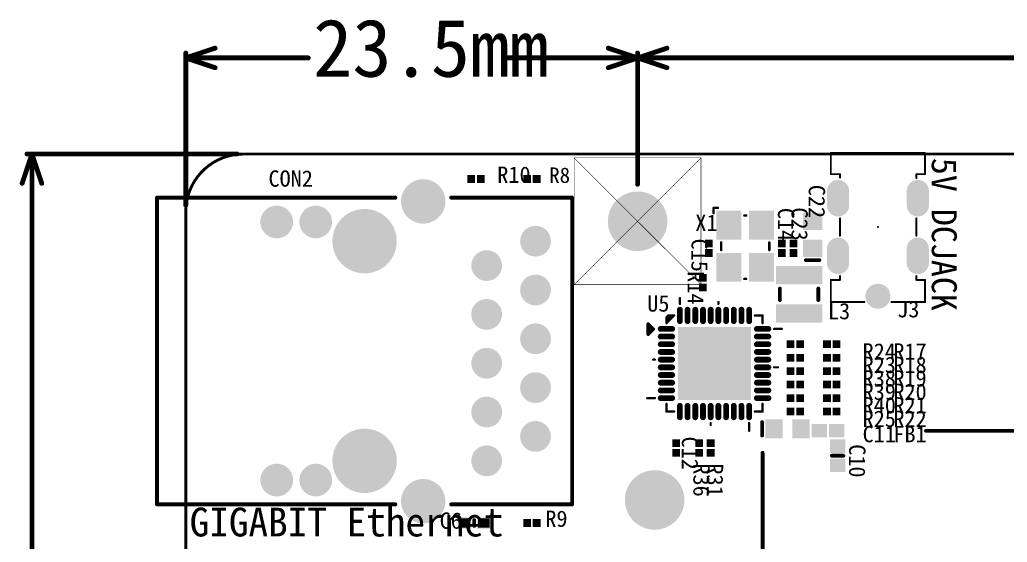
# Model space of a CAD drawing. Header units: millimetres. Extents: x 15 to 121, y 19 to 88.
# Drawn here: x 16.8 to 68.1, y 61.2 to 88.4 of the extents above; entities that cross this region are included whole.
import ezdxf

# ---------------------------------------------------------------- set-up
doc = ezdxf.new("R2010")
doc.units = ezdxf.units.MM
for name, color, linetype in [('KeepOutLayer', 6, 'Continuous'), ('Mechanical2', 216, 'Continuous'), ('TopOverlay', 2, 'Continuous'), ('TopPaste', 8, 'Continuous'), ('TopSolder', 216, 'Continuous')]:
    doc.layers.add(name, color=color, linetype=linetype)

# ---------------------------------------------------------------- blocks, each defined once
blk = doc.blocks.new('HJ02_AH0121_A1_4')
at = {"layer": 'TopOverlay', "const_width": 0.1}
for points in [[(-3.9, 2.45), (-3.9, 0.7)], [(-3.9, 2.45), (-2.75, 2.45)], [(-2.75, 2.45), (-2.75, 1.975)], [(2.75, 2.45), (2.75, 1.975)], [(2.75, 2.45), (3.85, 2.45)], [(3.85, 2.45), (3.85, -2.45)], [(-2.75, 1.975), (-2.55, 1.975)], [(-0.45, 1.975), (0.45, 1.975)], [(2.575, 1.975), (2.75, 1.975)], [(-3.9, -0.7), (-3.9, -2.45)], [(-2.75, -2), (-2.55, -2)], [(-2.75, -2), (-2.75, -2.45)], [(-0.45, -2), (0.45, -2)], [(2.55, -2), (2.75, -2)], [(2.75, -2), (2.75, -2.45)], [(-3.9, -2.45), (-2.75, -2.45)], [(2.75, -2.45), (3.85, -2.45)]]:
    blk.add_lwpolyline(points, dxfattribs=at)
at = {"layer": 'TopOverlay', "const_width": 0.05}
for points in [[(-3.925, 2.45, 1), (-3.875, 2.45, 1)], [(-3.925, 2.45, 1), (-3.875, 2.45, 1)], [(-2.775, 2.45, 1), (-2.725, 2.45, 1)], [(-2.775, 2.45, 1), (-2.725, 2.45, 1)], [(2.725, 2.45, 1), (2.775, 2.45, 1)], [(2.725, 2.45, 1), (2.775, 2.45, 1)], [(3.825, 2.45, 1), (3.875, 2.45, 1)], [(3.825, 2.45, 1), (3.875, 2.45, 1)], [(-2.775, 1.975, 1), (-2.725, 1.975, 1)], [(-2.775, 1.975, 1), (-2.725, 1.975, 1)], [(-2.575, 1.975, 1), (-2.525, 1.975, 1)], [(-0.475, 1.975, 1), (-0.425, 1.975, 1)], [(0.425, 1.975, 1), (0.475, 1.975, 1)], [(2.55, 1.975, 1), (2.6, 1.975, 1)], [(2.725, 1.975, 1), (2.775, 1.975, 1)], [(2.725, 1.975, 1), (2.775, 1.975, 1)], [(-3.925, 0.7, 1), (-3.875, 0.7, 1)], [(-3.925, -0.7, 1), (-3.875, -0.7, 1)], [(-2.775, -2, 1), (-2.725, -2, 1)], [(-2.775, -2, 1), (-2.725, -2, 1)], [(-2.575, -2, 1), (-2.525, -2, 1)], [(-0.475, -2, 1), (-0.425, -2, 1)], [(0.425, -2, 1), (0.475, -2, 1)], [(2.525, -2, 1), (2.575, -2, 1)], [(2.725, -2, 1), (2.775, -2, 1)], [(2.725, -2, 1), (2.775, -2, 1)], [(-3.925, -2.45, 1), (-3.875, -2.45, 1)], [(-3.925, -2.45, 1), (-3.875, -2.45, 1)], [(-2.775, -2.45, 1), (-2.725, -2.45, 1)], [(-2.775, -2.45, 1), (-2.725, -2.45, 1)], [(2.725, -2.45, 1), (2.775, -2.45, 1)], [(2.725, -2.45, 1), (2.775, -2.45, 1)], [(3.825, -2.45, 1), (3.875, -2.45, 1)], [(3.825, -2.45, 1), (3.875, -2.45, 1)]]:
    blk.add_lwpolyline(points, format="xyb", close=True, dxfattribs=at)
at = {"layer": 'TopSolder', "const_width": 1.15}
for points in [[(-1.125, 2.075), (-1.875, 2.075)], [(1.875, 2.075), (1.125, 2.075)], [(-1.125, -2.075), (-1.875, -2.075)], [(1.875, -2.075), (1.125, -2.075)]]:
    blk.add_lwpolyline(points, dxfattribs=at)
at = {"layer": 'TopSolder'}
for points, const_width in [([(-2.162, 2.075, 1), (-1.587, 2.075, 1)], 0.575), ([(-1.413, 2.075, 1), (-0.838, 2.075, 1)], 0.575), ([(0.838, 2.075, 1), (1.413, 2.075, 1)], 0.575), ([(1.587, 2.075, 1), (2.162, 2.075, 1)], 0.575), ([(-3.925, 0, 1), (-3.275, 0, 1)], 0.65), ([(-0.025, 0, 1), (0.025, 0, 1)], 0.05), ([(-2.162, -2.075, 1), (-1.587, -2.075, 1)], 0.575), ([(-1.413, -2.075, 1), (-0.838, -2.075, 1)], 0.575), ([(0.838, -2.075, 1), (1.413, -2.075, 1)], 0.575), ([(1.587, -2.075, 1), (2.162, -2.075, 1)], 0.575)]:
    blk.add_lwpolyline(points, format="xyb", close=True, dxfattribs=dict(at, const_width=const_width))
blk = doc.blocks.new('RESC0603E_12')
at = {"layer": 'TopPaste'}
for points in [[(-0.1, -0.15), (-0.1, 0.15), (-0.4, -0.15), (-0.4, 0.15)], [(0.4, -0.15), (0.4, 0.15), (0.1, -0.15), (0.1, 0.15)]]:
    blk.add_solid(points, dxfattribs=at)
at = {"layer": 'TopSolder'}
for points in [[(-0.05, -0.2), (-0.05, 0.2), (-0.45, -0.2), (-0.45, 0.2)], [(0.45, -0.2), (0.45, 0.2), (0.05, -0.2), (0.05, 0.2)]]:
    blk.add_solid(points, dxfattribs=at)
blk = doc.blocks.new('RESC0603E_85')
at = {"layer": 'TopPaste'}
for points in [[(-0.1, -0.15), (-0.1, 0.15), (-0.4, -0.15), (-0.4, 0.15)], [(0.4, -0.15), (0.4, 0.15), (0.1, -0.15), (0.1, 0.15)]]:
    blk.add_solid(points, dxfattribs=at)
at = {"layer": 'TopSolder'}
for points in [[(-0.05, -0.2), (-0.05, 0.2), (-0.45, -0.2), (-0.45, 0.2)], [(0.45, -0.2), (0.45, 0.2), (0.05, -0.2), (0.05, 0.2)]]:
    blk.add_solid(points, dxfattribs=at)
blk = doc.blocks.new('RESC0603E_86')
at = {"layer": 'TopPaste'}
for points in [[(-0.1, -0.15), (-0.1, 0.15), (-0.4, -0.15), (-0.4, 0.15)], [(0.4, -0.15), (0.4, 0.15), (0.1, -0.15), (0.1, 0.15)]]:
    blk.add_solid(points, dxfattribs=at)
at = {"layer": 'TopSolder'}
for points in [[(-0.05, -0.2), (-0.05, 0.2), (-0.45, -0.2), (-0.45, 0.2)], [(0.45, -0.2), (0.45, 0.2), (0.05, -0.2), (0.05, 0.2)]]:
    blk.add_solid(points, dxfattribs=at)
blk = doc.blocks.new('SX_32_98')
at = {"layer": 'TopOverlay', "const_width": 0.125}
for points in [[(0.2, 1.25), (-0.2, 1.25)], [(-1.6, -0.05), (-1.6, 0.05)], [(1.7, -0.05), (1.7, 0.05)], [(-2, -1.65), (-2, -1.425)], [(0.2, -1.25), (-0.2, -1.25)], [(-1.725, -1.65), (-2, -1.65)]]:
    blk.add_lwpolyline(points, dxfattribs=at)
at = {"layer": 'TopOverlay', "const_width": 0.0625}
for points in [[(-0.231, 1.25, 1), (-0.169, 1.25, 1)], [(0.169, 1.25, 1), (0.231, 1.25, 1)], [(-1.631, 0.05, 1), (-1.569, 0.05, 1)], [(-1.631, -0.05, 1), (-1.569, -0.05, 1)], [(1.669, 0.05, 1), (1.731, 0.05, 1)], [(1.669, -0.05, 1), (1.731, -0.05, 1)], [(-2.031, -1.425, 1), (-1.969, -1.425, 1)], [(-0.231, -1.25, 1), (-0.169, -1.25, 1)], [(0.169, -1.25, 1), (0.231, -1.25, 1)], [(-2.031, -1.65, 1), (-1.969, -1.65, 1)], [(-2.031, -1.65, 1), (-1.969, -1.65, 1)], [(-1.756, -1.65, 1), (-1.694, -1.65, 1)]]:
    blk.add_lwpolyline(points, format="xyb", close=True, dxfattribs=at)
at = {"layer": 'TopPaste'}
for points in [[(-1.8, 0.25), (-0.4, 0.25), (-1.8, 1.45), (-0.4, 1.45)], [(0.4, 0.25), (1.8, 0.25), (0.4, 1.45), (1.8, 1.45)], [(-1.8, -1.45), (-0.4, -1.45), (-1.8, -0.25), (-0.4, -0.25)], [(0.4, -1.45), (1.8, -1.45), (0.4, -0.25), (1.8, -0.25)]]:
    blk.add_solid(points, dxfattribs=at)
at = {"layer": 'TopSolder'}
for points in [[(-1.85, 0.2), (-0.35, 0.2), (-1.85, 1.5), (-0.35, 1.5)], [(0.35, 0.2), (1.85, 0.2), (0.35, 1.5), (1.85, 1.5)], [(-1.85, -1.5), (-0.35, -1.5), (-1.85, -0.2), (-0.35, -0.2)], [(0.35, -1.5), (1.85, -1.5), (0.35, -0.2), (1.85, -0.2)]]:
    blk.add_solid(points, dxfattribs=at)
blk = doc.blocks.new('QFN40P500X500_110')
at = {"layer": 'TopOverlay'}
for points, const_width in [([(-1.8, 3.1), (-1.8, 3.4)], 0.12), ([(0.2, 3.1), (0.2, 3.2)], 0.12), ([(-3.45, 1.535), (-3.45, 2.04)], 0.203), ([(-3.45, 2.04), (-3.197, 1.788)], 0.2), ([(-2.5, 2.1), (-2.1, 2.5)], 0.12), ([(-2.5, 2.4), (-2.4, 2.5)], 0.12), ([(-2.5, 2.3), (-2.4, 2.4)], 0.12), ([(-2.5, 2.3), (-2.4, 2.4)], 0.12), ([(-2.5, 2.3), (-2.5, 2.4)], 0.12), ([(-2.5, 2.3), (-2.4, 2.3)], 0.12), ([(-2.5, 2.1), (-2.5, 2.3)], 0.12), ([(-2.4, 2.5), (-2.1, 2.5)], 0.12), ([(-2.4, 2.3), (-2.3, 2.4)], 0.12), ([(-2.4, 2.4), (-2.3, 2.4)], 0.12), ([(2.1, 2.5), (2.5, 2.5)], 0.12), ([(2.5, 2.1), (2.5, 2.5)], 0.12), ([(-3.45, 1.535), (-3.197, 1.788)], 0.2), ([(3.1, 1.8), (3.5, 1.8)], 0.12), ([(-3.2, 0.2), (-3.1, 0.2)], 0.12), ([(3.1, -0.2), (3.3, -0.2)], 0.12), ([(-3.5, -1.8), (-3.1, -1.8)], 0.12), ([(-2.5, -2.5), (-2.5, -2.1)], 0.12), ([(2.5, -2.5), (2.5, -2.1)], 0.12), ([(-2.5, -2.5), (-2.1, -2.5)], 0.12), ([(2.1, -2.5), (2.5, -2.5)], 0.12), ([(-0.2, -3.2), (-0.2, -3.1)], 0.12), ([(1.8, -3.5), (1.8, -3.1)], 0.12)]:
    blk.add_lwpolyline(points, dxfattribs=dict(at, const_width=const_width))
for points, const_width in [([(-1.83, 3.4, 1), (-1.77, 3.4, 1)], 0.06), ([(-1.83, 3.1, 1), (-1.77, 3.1, 1)], 0.06), ([(0.17, 3.2, 1), (0.23, 3.2, 1)], 0.06), ([(0.17, 3.1, 1), (0.23, 3.1, 1)], 0.06), ([(-3.501, 2.04, 1), (-3.399, 2.04, 1)], 0.102), ([(-3.5, 2.04, 1), (-3.4, 2.04, 1)], 0.0999), ([(-2.53, 2.4, 1), (-2.47, 2.4, 1)], 0.06), ([(-2.53, 2.4, 1), (-2.47, 2.4, 1)], 0.06), ([(-2.53, 2.3, 1), (-2.47, 2.3, 1)], 0.06), ([(-2.53, 2.3, 1), (-2.47, 2.3, 1)], 0.06), ([(-2.53, 2.3, 1), (-2.47, 2.3, 1)], 0.06), ([(-2.53, 2.3, 1), (-2.47, 2.3, 1)], 0.06), ([(-2.53, 2.3, 1), (-2.47, 2.3, 1)], 0.06), ([(-2.53, 2.1, 1), (-2.47, 2.1, 1)], 0.06), ([(-2.53, 2.1, 1), (-2.47, 2.1, 1)], 0.06), ([(-2.43, 2.5, 1), (-2.37, 2.5, 1)], 0.06), ([(-2.43, 2.5, 1), (-2.37, 2.5, 1)], 0.06), ([(-2.43, 2.4, 1), (-2.37, 2.4, 1)], 0.06), ([(-2.43, 2.4, 1), (-2.37, 2.4, 1)], 0.06), ([(-2.43, 2.4, 1), (-2.37, 2.4, 1)], 0.06), ([(-2.43, 2.3, 1), (-2.37, 2.3, 1)], 0.06), ([(-2.43, 2.3, 1), (-2.37, 2.3, 1)], 0.06), ([(-2.33, 2.4, 1), (-2.27, 2.4, 1)], 0.06), ([(-2.33, 2.4, 1), (-2.27, 2.4, 1)], 0.06), ([(-2.13, 2.5, 1), (-2.07, 2.5, 1)], 0.06), ([(-2.13, 2.5, 1), (-2.07, 2.5, 1)], 0.06), ([(2.07, 2.5, 1), (2.13, 2.5, 1)], 0.06), ([(2.47, 2.5, 1), (2.53, 2.5, 1)], 0.06), ([(2.47, 2.5, 1), (2.53, 2.5, 1)], 0.06), ([(2.47, 2.1, 1), (2.53, 2.1, 1)], 0.06), ([(-3.501, 1.535, 1), (-3.399, 1.535, 1)], 0.102), ([(-3.5, 1.535, 1), (-3.4, 1.535, 1)], 0.0999), ([(-3.247, 1.788, 1), (-3.147, 1.788, 1)], 0.0999), ([(-3.247, 1.788, 1), (-3.147, 1.788, 1)], 0.0999), ([(3.07, 1.8, 1), (3.13, 1.8, 1)], 0.06), ([(3.47, 1.8, 1), (3.53, 1.8, 1)], 0.06), ([(-3.23, 0.2, 1), (-3.17, 0.2, 1)], 0.06), ([(-3.13, 0.2, 1), (-3.07, 0.2, 1)], 0.06), ([(3.07, -0.2, 1), (3.13, -0.2, 1)], 0.06), ([(3.27, -0.2, 1), (3.33, -0.2, 1)], 0.06), ([(-3.53, -1.8, 1), (-3.47, -1.8, 1)], 0.06), ([(-3.13, -1.8, 1), (-3.07, -1.8, 1)], 0.06), ([(-2.53, -2.1, 1), (-2.47, -2.1, 1)], 0.06), ([(2.47, -2.1, 1), (2.53, -2.1, 1)], 0.06), ([(-2.53, -2.5, 1), (-2.47, -2.5, 1)], 0.06), ([(-2.53, -2.5, 1), (-2.47, -2.5, 1)], 0.06), ([(-2.13, -2.5, 1), (-2.07, -2.5, 1)], 0.06), ([(2.07, -2.5, 1), (2.13, -2.5, 1)], 0.06), ([(2.47, -2.5, 1), (2.53, -2.5, 1)], 0.06), ([(2.47, -2.5, 1), (2.53, -2.5, 1)], 0.06), ([(-0.23, -3.1, 1), (-0.17, -3.1, 1)], 0.06), ([(1.77, -3.1, 1), (1.83, -3.1, 1)], 0.06), ([(-0.23, -3.2, 1), (-0.17, -3.2, 1)], 0.06), ([(1.77, -3.5, 1), (1.83, -3.5, 1)], 0.06)]:
    blk.add_lwpolyline(points, format="xyb", close=True, dxfattribs=dict(at, const_width=const_width))
at = {"layer": 'TopPaste', "const_width": 0.2}
for points in [[(-1.8, 2.2), (-1.8, 2.8)], [(-1.4, 2.2), (-1.4, 2.8)], [(-1, 2.2), (-1, 2.8)], [(-0.6, 2.2), (-0.6, 2.8)], [(-0.2, 2.2), (-0.2, 2.8)], [(0.2, 2.2), (0.2, 2.8)], [(0.6, 2.2), (0.6, 2.8)], [(1, 2.2), (1, 2.8)], [(1.4, 2.2), (1.4, 2.8)], [(1.8, 2.2), (1.8, 2.8)], [(-2.8, 1.8), (-2.2, 1.8)], [(2.2, 1.8), (2.8, 1.8)], [(-2.8, 1.4), (-2.2, 1.4)], [(-2.8, 1), (-2.2, 1)], [(2.2, 1.4), (2.8, 1.4)], [(2.2, 1), (2.8, 1)], [(-2.8, 0.6), (-2.2, 0.6)], [(2.2, 0.6), (2.8, 0.6)], [(-2.8, 0.2), (-2.2, 0.2)], [(2.2, 0.2), (2.8, 0.2)], [(-2.8, -0.2), (-2.2, -0.2)], [(-2.8, -0.6), (-2.2, -0.6)], [(2.2, -0.2), (2.8, -0.2)], [(2.2, -0.6), (2.8, -0.6)], [(-2.8, -1), (-2.2, -1)], [(2.2, -1), (2.8, -1)], [(-2.8, -1.4), (-2.2, -1.4)], [(2.2, -1.4), (2.8, -1.4)], [(-2.8, -1.8), (-2.2, -1.8)], [(2.2, -1.8), (2.8, -1.8)], [(-1.8, -2.8), (-1.8, -2.2)], [(-1.4, -2.8), (-1.4, -2.2)], [(-1, -2.8), (-1, -2.2)], [(-0.6, -2.8), (-0.6, -2.2)], [(-0.2, -2.8), (-0.2, -2.2)], [(0.2, -2.8), (0.2, -2.2)], [(0.6, -2.8), (0.6, -2.2)], [(1, -2.8), (1, -2.2)], [(1.4, -2.8), (1.4, -2.2)], [(1.8, -2.8), (1.8, -2.2)]]:
    blk.add_lwpolyline(points, dxfattribs=at)
at = {"layer": 'TopPaste', "const_width": 0.1}
for points in [[(-1.85, 2.8, 1), (-1.75, 2.8, 1)], [(-1.45, 2.8, 1), (-1.35, 2.8, 1)], [(-1.05, 2.8, 1), (-0.95, 2.8, 1)], [(-0.65, 2.8, 1), (-0.55, 2.8, 1)], [(-0.25, 2.8, 1), (-0.15, 2.8, 1)], [(0.15, 2.8, 1), (0.25, 2.8, 1)], [(0.55, 2.8, 1), (0.65, 2.8, 1)], [(0.95, 2.8, 1), (1.05, 2.8, 1)], [(1.35, 2.8, 1), (1.45, 2.8, 1)], [(1.75, 2.8, 1), (1.85, 2.8, 1)], [(-1.85, 2.2, 1), (-1.75, 2.2, 1)], [(-1.45, 2.2, 1), (-1.35, 2.2, 1)], [(-1.05, 2.2, 1), (-0.95, 2.2, 1)], [(-0.65, 2.2, 1), (-0.55, 2.2, 1)], [(-0.25, 2.2, 1), (-0.15, 2.2, 1)], [(0.15, 2.2, 1), (0.25, 2.2, 1)], [(0.55, 2.2, 1), (0.65, 2.2, 1)], [(0.95, 2.2, 1), (1.05, 2.2, 1)], [(1.35, 2.2, 1), (1.45, 2.2, 1)], [(1.75, 2.2, 1), (1.85, 2.2, 1)], [(-2.85, 1.8, 1), (-2.75, 1.8, 1)], [(-2.25, 1.8, 1), (-2.15, 1.8, 1)], [(2.15, 1.8, 1), (2.25, 1.8, 1)], [(2.75, 1.8, 1), (2.85, 1.8, 1)], [(-2.85, 1.4, 1), (-2.75, 1.4, 1)], [(-2.85, 1, 1), (-2.75, 1, 1)], [(-2.25, 1.4, 1), (-2.15, 1.4, 1)], [(-2.25, 1, 1), (-2.15, 1, 1)], [(2.15, 1.4, 1), (2.25, 1.4, 1)], [(2.15, 1, 1), (2.25, 1, 1)], [(2.75, 1.4, 1), (2.85, 1.4, 1)], [(2.75, 1, 1), (2.85, 1, 1)], [(-2.85, 0.6, 1), (-2.75, 0.6, 1)], [(-2.25, 0.6, 1), (-2.15, 0.6, 1)], [(2.15, 0.6, 1), (2.25, 0.6, 1)], [(2.75, 0.6, 1), (2.85, 0.6, 1)], [(-2.85, 0.2, 1), (-2.75, 0.2, 1)], [(-2.25, 0.2, 1), (-2.15, 0.2, 1)], [(2.15, 0.2, 1), (2.25, 0.2, 1)], [(2.75, 0.2, 1), (2.85, 0.2, 1)], [(-2.85, -0.2, 1), (-2.75, -0.2, 1)], [(-2.85, -0.6, 1), (-2.75, -0.6, 1)], [(-2.25, -0.2, 1), (-2.15, -0.2, 1)], [(-2.25, -0.6, 1), (-2.15, -0.6, 1)], [(2.15, -0.2, 1), (2.25, -0.2, 1)], [(2.15, -0.6, 1), (2.25, -0.6, 1)], [(2.75, -0.2, 1), (2.85, -0.2, 1)], [(2.75, -0.6, 1), (2.85, -0.6, 1)], [(-2.85, -1, 1), (-2.75, -1, 1)], [(-2.25, -1, 1), (-2.15, -1, 1)], [(2.15, -1, 1), (2.25, -1, 1)], [(2.75, -1, 1), (2.85, -1, 1)], [(-2.85, -1.4, 1), (-2.75, -1.4, 1)], [(-2.25, -1.4, 1), (-2.15, -1.4, 1)], [(2.15, -1.4, 1), (2.25, -1.4, 1)], [(2.75, -1.4, 1), (2.85, -1.4, 1)], [(-2.85, -1.8, 1), (-2.75, -1.8, 1)], [(-2.25, -1.8, 1), (-2.15, -1.8, 1)], [(2.15, -1.8, 1), (2.25, -1.8, 1)], [(2.75, -1.8, 1), (2.85, -1.8, 1)], [(-1.85, -2.2, 1), (-1.75, -2.2, 1)], [(-1.45, -2.2, 1), (-1.35, -2.2, 1)], [(-1.05, -2.2, 1), (-0.95, -2.2, 1)], [(-0.65, -2.2, 1), (-0.55, -2.2, 1)], [(-0.25, -2.2, 1), (-0.15, -2.2, 1)], [(0.15, -2.2, 1), (0.25, -2.2, 1)], [(0.55, -2.2, 1), (0.65, -2.2, 1)], [(0.95, -2.2, 1), (1.05, -2.2, 1)], [(1.35, -2.2, 1), (1.45, -2.2, 1)], [(1.75, -2.2, 1), (1.85, -2.2, 1)], [(-1.85, -2.8, 1), (-1.75, -2.8, 1)], [(-1.45, -2.8, 1), (-1.35, -2.8, 1)], [(-1.05, -2.8, 1), (-0.95, -2.8, 1)], [(-0.65, -2.8, 1), (-0.55, -2.8, 1)], [(-0.25, -2.8, 1), (-0.15, -2.8, 1)], [(0.15, -2.8, 1), (0.25, -2.8, 1)], [(0.55, -2.8, 1), (0.65, -2.8, 1)], [(0.95, -2.8, 1), (1.05, -2.8, 1)], [(1.35, -2.8, 1), (1.45, -2.8, 1)], [(1.75, -2.8, 1), (1.85, -2.8, 1)]]:
    blk.add_lwpolyline(points, format="xyb", close=True, dxfattribs=at)
at = {"layer": 'TopPaste'}
blk.add_solid([(1.85, 1.85), (-1.85, 1.85), (1.85, -1.85), (-1.85, -1.85)], dxfattribs=at)
at = {"layer": 'TopSolder', "const_width": 0.3}
for points in [[(-1.8, 2.2), (-1.8, 2.8)], [(-1.4, 2.2), (-1.4, 2.8)], [(-1, 2.2), (-1, 2.8)], [(-0.6, 2.2), (-0.6, 2.8)], [(-0.2, 2.2), (-0.2, 2.8)], [(0.2, 2.2), (0.2, 2.8)], [(0.6, 2.2), (0.6, 2.8)], [(1, 2.2), (1, 2.8)], [(1.4, 2.2), (1.4, 2.8)], [(1.8, 2.2), (1.8, 2.8)], [(-2.8, 1.8), (-2.2, 1.8)], [(-2.8, 1.4), (-2.2, 1.4)], [(2.2, 1.8), (2.8, 1.8)], [(2.2, 1.4), (2.8, 1.4)], [(-2.8, 1), (-2.2, 1)], [(2.2, 1), (2.8, 1)], [(-2.8, 0.6), (-2.2, 0.6)], [(2.2, 0.6), (2.8, 0.6)], [(-2.8, 0.2), (-2.2, 0.2)], [(2.2, 0.2), (2.8, 0.2)], [(-2.8, -0.2), (-2.2, -0.2)], [(-2.8, -0.6), (-2.2, -0.6)], [(2.2, -0.2), (2.8, -0.2)], [(2.2, -0.6), (2.8, -0.6)], [(-2.8, -1), (-2.2, -1)], [(2.2, -1), (2.8, -1)], [(-2.8, -1.4), (-2.2, -1.4)], [(2.2, -1.4), (2.8, -1.4)], [(-2.8, -1.8), (-2.2, -1.8)], [(-1.8, -2.8), (-1.8, -2.2)], [(-1.4, -2.8), (-1.4, -2.2)], [(-1, -2.8), (-1, -2.2)], [(-0.6, -2.8), (-0.6, -2.2)], [(-0.2, -2.8), (-0.2, -2.2)], [(0.2, -2.8), (0.2, -2.2)], [(0.6, -2.8), (0.6, -2.2)], [(1, -2.8), (1, -2.2)], [(1.4, -2.8), (1.4, -2.2)], [(1.8, -2.8), (1.8, -2.2)], [(2.2, -1.8), (2.8, -1.8)]]:
    blk.add_lwpolyline(points, dxfattribs=at)
at = {"layer": 'TopSolder', "const_width": 0.15}
for points in [[(-1.875, 2.8, 1), (-1.725, 2.8, 1)], [(-1.475, 2.8, 1), (-1.325, 2.8, 1)], [(-1.075, 2.8, 1), (-0.925, 2.8, 1)], [(-0.675, 2.8, 1), (-0.525, 2.8, 1)], [(-0.275, 2.8, 1), (-0.125, 2.8, 1)], [(0.125, 2.8, 1), (0.275, 2.8, 1)], [(0.525, 2.8, 1), (0.675, 2.8, 1)], [(0.925, 2.8, 1), (1.075, 2.8, 1)], [(1.325, 2.8, 1), (1.475, 2.8, 1)], [(1.725, 2.8, 1), (1.875, 2.8, 1)], [(-1.875, 2.2, 1), (-1.725, 2.2, 1)], [(-1.475, 2.2, 1), (-1.325, 2.2, 1)], [(-1.075, 2.2, 1), (-0.925, 2.2, 1)], [(-0.675, 2.2, 1), (-0.525, 2.2, 1)], [(-0.275, 2.2, 1), (-0.125, 2.2, 1)], [(0.125, 2.2, 1), (0.275, 2.2, 1)], [(0.525, 2.2, 1), (0.675, 2.2, 1)], [(0.925, 2.2, 1), (1.075, 2.2, 1)], [(1.325, 2.2, 1), (1.475, 2.2, 1)], [(1.725, 2.2, 1), (1.875, 2.2, 1)], [(-2.875, 1.8, 1), (-2.725, 1.8, 1)], [(-2.875, 1.4, 1), (-2.725, 1.4, 1)], [(-2.275, 1.8, 1), (-2.125, 1.8, 1)], [(-2.275, 1.4, 1), (-2.125, 1.4, 1)], [(2.125, 1.8, 1), (2.275, 1.8, 1)], [(2.125, 1.4, 1), (2.275, 1.4, 1)], [(2.725, 1.8, 1), (2.875, 1.8, 1)], [(2.725, 1.4, 1), (2.875, 1.4, 1)], [(-2.875, 1, 1), (-2.725, 1, 1)], [(-2.275, 1, 1), (-2.125, 1, 1)], [(2.125, 1, 1), (2.275, 1, 1)], [(2.725, 1, 1), (2.875, 1, 1)], [(-2.875, 0.6, 1), (-2.725, 0.6, 1)], [(-2.275, 0.6, 1), (-2.125, 0.6, 1)], [(2.125, 0.6, 1), (2.275, 0.6, 1)], [(2.725, 0.6, 1), (2.875, 0.6, 1)], [(-2.875, 0.2, 1), (-2.725, 0.2, 1)], [(-2.275, 0.2, 1), (-2.125, 0.2, 1)], [(2.125, 0.2, 1), (2.275, 0.2, 1)], [(2.725, 0.2, 1), (2.875, 0.2, 1)], [(-2.875, -0.2, 1), (-2.725, -0.2, 1)], [(-2.875, -0.6, 1), (-2.725, -0.6, 1)], [(-2.275, -0.2, 1), (-2.125, -0.2, 1)], [(-2.275, -0.6, 1), (-2.125, -0.6, 1)], [(2.125, -0.2, 1), (2.275, -0.2, 1)], [(2.125, -0.6, 1), (2.275, -0.6, 1)], [(2.725, -0.2, 1), (2.875, -0.2, 1)], [(2.725, -0.6, 1), (2.875, -0.6, 1)], [(-2.875, -1, 1), (-2.725, -1, 1)], [(-2.275, -1, 1), (-2.125, -1, 1)], [(2.125, -1, 1), (2.275, -1, 1)], [(2.725, -1, 1), (2.875, -1, 1)], [(-2.875, -1.4, 1), (-2.725, -1.4, 1)], [(-2.275, -1.4, 1), (-2.125, -1.4, 1)], [(2.125, -1.4, 1), (2.275, -1.4, 1)], [(2.725, -1.4, 1), (2.875, -1.4, 1)], [(-2.875, -1.8, 1), (-2.725, -1.8, 1)], [(-2.275, -1.8, 1), (-2.125, -1.8, 1)], [(-1.875, -2.2, 1), (-1.725, -2.2, 1)], [(-1.475, -2.2, 1), (-1.325, -2.2, 1)], [(-1.075, -2.2, 1), (-0.925, -2.2, 1)], [(-0.675, -2.2, 1), (-0.525, -2.2, 1)], [(-0.275, -2.2, 1), (-0.125, -2.2, 1)], [(0.125, -2.2, 1), (0.275, -2.2, 1)], [(0.525, -2.2, 1), (0.675, -2.2, 1)], [(0.925, -2.2, 1), (1.075, -2.2, 1)], [(1.325, -2.2, 1), (1.475, -2.2, 1)], [(1.725, -2.2, 1), (1.875, -2.2, 1)], [(2.125, -1.8, 1), (2.275, -1.8, 1)], [(2.725, -1.8, 1), (2.875, -1.8, 1)], [(-1.875, -2.8, 1), (-1.725, -2.8, 1)], [(-1.475, -2.8, 1), (-1.325, -2.8, 1)], [(-1.075, -2.8, 1), (-0.925, -2.8, 1)], [(-0.675, -2.8, 1), (-0.525, -2.8, 1)], [(-0.275, -2.8, 1), (-0.125, -2.8, 1)], [(0.125, -2.8, 1), (0.275, -2.8, 1)], [(0.525, -2.8, 1), (0.675, -2.8, 1)], [(0.925, -2.8, 1), (1.075, -2.8, 1)], [(1.325, -2.8, 1), (1.475, -2.8, 1)], [(1.725, -2.8, 1), (1.875, -2.8, 1)]]:
    blk.add_lwpolyline(points, format="xyb", close=True, dxfattribs=at)
at = {"layer": 'TopSolder'}
blk.add_solid([(1.9, 1.9), (-1.9, 1.9), (1.9, -1.9), (-1.9, -1.9)], dxfattribs=at)
blk = doc.blocks.new('RESC0603E_146')
at = {"layer": 'TopPaste'}
for points in [[(-0.1, -0.15), (-0.1, 0.15), (-0.4, -0.15), (-0.4, 0.15)], [(0.4, -0.15), (0.4, 0.15), (0.1, -0.15), (0.1, 0.15)]]:
    blk.add_solid(points, dxfattribs=at)
at = {"layer": 'TopSolder'}
for points in [[(-0.05, -0.2), (-0.05, 0.2), (-0.45, -0.2), (-0.45, 0.2)], [(0.45, -0.2), (0.45, 0.2), (0.05, -0.2), (0.05, 0.2)]]:
    blk.add_solid(points, dxfattribs=at)
blk = doc.blocks.new('RESC0603E_147')
at = {"layer": 'TopPaste'}
for points in [[(-0.1, -0.15), (-0.1, 0.15), (-0.4, -0.15), (-0.4, 0.15)], [(0.4, -0.15), (0.4, 0.15), (0.1, -0.15), (0.1, 0.15)]]:
    blk.add_solid(points, dxfattribs=at)
at = {"layer": 'TopSolder'}
for points in [[(-0.05, -0.2), (-0.05, 0.2), (-0.45, -0.2), (-0.45, 0.2)], [(0.45, -0.2), (0.45, 0.2), (0.05, -0.2), (0.05, 0.2)]]:
    blk.add_solid(points, dxfattribs=at)
blk = doc.blocks.new('RESC0603E_148')
at = {"layer": 'TopPaste'}
for points in [[(-0.1, -0.15), (-0.1, 0.15), (-0.4, -0.15), (-0.4, 0.15)], [(0.4, -0.15), (0.4, 0.15), (0.1, -0.15), (0.1, 0.15)]]:
    blk.add_solid(points, dxfattribs=at)
at = {"layer": 'TopSolder'}
for points in [[(-0.05, -0.2), (-0.05, 0.2), (-0.45, -0.2), (-0.45, 0.2)], [(0.45, -0.2), (0.45, 0.2), (0.05, -0.2), (0.05, 0.2)]]:
    blk.add_solid(points, dxfattribs=at)
blk = doc.blocks.new('RESC0603E_150')
at = {"layer": 'TopPaste'}
for points in [[(-0.1, -0.15), (-0.1, 0.15), (-0.4, -0.15), (-0.4, 0.15)], [(0.4, -0.15), (0.4, 0.15), (0.1, -0.15), (0.1, 0.15)]]:
    blk.add_solid(points, dxfattribs=at)
at = {"layer": 'TopSolder'}
for points in [[(-0.05, -0.2), (-0.05, 0.2), (-0.45, -0.2), (-0.45, 0.2)], [(0.45, -0.2), (0.45, 0.2), (0.05, -0.2), (0.05, 0.2)]]:
    blk.add_solid(points, dxfattribs=at)
blk = doc.blocks.new('RESC0603E_155')
at = {"layer": 'TopPaste'}
for points in [[(-0.1, -0.15), (-0.1, 0.15), (-0.4, -0.15), (-0.4, 0.15)], [(0.4, -0.15), (0.4, 0.15), (0.1, -0.15), (0.1, 0.15)]]:
    blk.add_solid(points, dxfattribs=at)
at = {"layer": 'TopSolder'}
for points in [[(-0.05, -0.2), (-0.05, 0.2), (-0.45, -0.2), (-0.45, 0.2)], [(0.45, -0.2), (0.45, 0.2), (0.05, -0.2), (0.05, 0.2)]]:
    blk.add_solid(points, dxfattribs=at)
blk = doc.blocks.new('RESC0603E_161')
at = {"layer": 'TopPaste'}
for points in [[(-0.1, -0.15), (-0.1, 0.15), (-0.4, -0.15), (-0.4, 0.15)], [(0.4, -0.15), (0.4, 0.15), (0.1, -0.15), (0.1, 0.15)]]:
    blk.add_solid(points, dxfattribs=at)
at = {"layer": 'TopSolder'}
for points in [[(-0.05, -0.2), (-0.05, 0.2), (-0.45, -0.2), (-0.45, 0.2)], [(0.45, -0.2), (0.45, 0.2), (0.05, -0.2), (0.05, 0.2)]]:
    blk.add_solid(points, dxfattribs=at)
blk = doc.blocks.new('RESC0603E_162')
at = {"layer": 'TopPaste'}
for points in [[(-0.1, -0.15), (-0.1, 0.15), (-0.4, -0.15), (-0.4, 0.15)], [(0.4, -0.15), (0.4, 0.15), (0.1, -0.15), (0.1, 0.15)]]:
    blk.add_solid(points, dxfattribs=at)
at = {"layer": 'TopSolder'}
for points in [[(-0.05, -0.2), (-0.05, 0.2), (-0.45, -0.2), (-0.45, 0.2)], [(0.45, -0.2), (0.45, 0.2), (0.05, -0.2), (0.05, 0.2)]]:
    blk.add_solid(points, dxfattribs=at)
blk = doc.blocks.new('RESC0603E_163')
at = {"layer": 'TopPaste'}
for points in [[(-0.1, -0.15), (-0.1, 0.15), (-0.4, -0.15), (-0.4, 0.15)], [(0.4, -0.15), (0.4, 0.15), (0.1, -0.15), (0.1, 0.15)]]:
    blk.add_solid(points, dxfattribs=at)
at = {"layer": 'TopSolder'}
for points in [[(-0.05, -0.2), (-0.05, 0.2), (-0.45, -0.2), (-0.45, 0.2)], [(0.45, -0.2), (0.45, 0.2), (0.05, -0.2), (0.05, 0.2)]]:
    blk.add_solid(points, dxfattribs=at)
blk = doc.blocks.new('RESC0603E_164')
at = {"layer": 'TopPaste'}
for points in [[(-0.1, -0.15), (-0.1, 0.15), (-0.4, -0.15), (-0.4, 0.15)], [(0.4, -0.15), (0.4, 0.15), (0.1, -0.15), (0.1, 0.15)]]:
    blk.add_solid(points, dxfattribs=at)
at = {"layer": 'TopSolder'}
for points in [[(-0.05, -0.2), (-0.05, 0.2), (-0.45, -0.2), (-0.45, 0.2)], [(0.45, -0.2), (0.45, 0.2), (0.05, -0.2), (0.05, 0.2)]]:
    blk.add_solid(points, dxfattribs=at)
blk = doc.blocks.new('RESC0603E_165')
at = {"layer": 'TopPaste'}
for points in [[(-0.1, -0.15), (-0.1, 0.15), (-0.4, -0.15), (-0.4, 0.15)], [(0.4, -0.15), (0.4, 0.15), (0.1, -0.15), (0.1, 0.15)]]:
    blk.add_solid(points, dxfattribs=at)
at = {"layer": 'TopSolder'}
for points in [[(-0.05, -0.2), (-0.05, 0.2), (-0.45, -0.2), (-0.45, 0.2)], [(0.45, -0.2), (0.45, 0.2), (0.05, -0.2), (0.05, 0.2)]]:
    blk.add_solid(points, dxfattribs=at)
blk = doc.blocks.new('RESC0603E_166')
at = {"layer": 'TopPaste'}
for points in [[(-0.1, -0.15), (-0.1, 0.15), (-0.4, -0.15), (-0.4, 0.15)], [(0.4, -0.15), (0.4, 0.15), (0.1, -0.15), (0.1, 0.15)]]:
    blk.add_solid(points, dxfattribs=at)
at = {"layer": 'TopSolder'}
for points in [[(-0.05, -0.2), (-0.05, 0.2), (-0.45, -0.2), (-0.45, 0.2)], [(0.45, -0.2), (0.45, 0.2), (0.05, -0.2), (0.05, 0.2)]]:
    blk.add_solid(points, dxfattribs=at)
blk = doc.blocks.new('RESC0603E_167')
at = {"layer": 'TopPaste'}
for points in [[(-0.1, -0.15), (-0.1, 0.15), (-0.4, -0.15), (-0.4, 0.15)], [(0.4, -0.15), (0.4, 0.15), (0.1, -0.15), (0.1, 0.15)]]:
    blk.add_solid(points, dxfattribs=at)
at = {"layer": 'TopSolder'}
for points in [[(-0.05, -0.2), (-0.05, 0.2), (-0.45, -0.2), (-0.45, 0.2)], [(0.45, -0.2), (0.45, 0.2), (0.05, -0.2), (0.05, 0.2)]]:
    blk.add_solid(points, dxfattribs=at)
blk = doc.blocks.new('RESC0603E_168')
at = {"layer": 'TopPaste'}
for points in [[(-0.1, -0.15), (-0.1, 0.15), (-0.4, -0.15), (-0.4, 0.15)], [(0.4, -0.15), (0.4, 0.15), (0.1, -0.15), (0.1, 0.15)]]:
    blk.add_solid(points, dxfattribs=at)
at = {"layer": 'TopSolder'}
for points in [[(-0.05, -0.2), (-0.05, 0.2), (-0.45, -0.2), (-0.45, 0.2)], [(0.45, -0.2), (0.45, 0.2), (0.05, -0.2), (0.05, 0.2)]]:
    blk.add_solid(points, dxfattribs=at)
blk = doc.blocks.new('RESC0603E_169')
at = {"layer": 'TopPaste'}
for points in [[(-0.1, -0.15), (-0.1, 0.15), (-0.4, -0.15), (-0.4, 0.15)], [(0.4, -0.15), (0.4, 0.15), (0.1, -0.15), (0.1, 0.15)]]:
    blk.add_solid(points, dxfattribs=at)
at = {"layer": 'TopSolder'}
for points in [[(-0.05, -0.2), (-0.05, 0.2), (-0.45, -0.2), (-0.45, 0.2)], [(0.45, -0.2), (0.45, 0.2), (0.05, -0.2), (0.05, 0.2)]]:
    blk.add_solid(points, dxfattribs=at)
blk = doc.blocks.new('RESC0603E_172')
at = {"layer": 'TopPaste'}
for points in [[(-0.1, -0.15), (-0.1, 0.15), (-0.4, -0.15), (-0.4, 0.15)], [(0.4, -0.15), (0.4, 0.15), (0.1, -0.15), (0.1, 0.15)]]:
    blk.add_solid(points, dxfattribs=at)
at = {"layer": 'TopSolder'}
for points in [[(-0.05, -0.2), (-0.05, 0.2), (-0.45, -0.2), (-0.45, 0.2)], [(0.45, -0.2), (0.45, 0.2), (0.05, -0.2), (0.05, 0.2)]]:
    blk.add_solid(points, dxfattribs=at)
blk = doc.blocks.new('MOUNTING_HOLE_3_0MM_181')
at = {"layer": 'Mechanical2', "const_width": 0.025}
for points in [[(-3.3, -3.3), (-3.3, 3.3)], [(-3.3, 3.3), (0, 0)], [(-3.3, 3.3), (3.3, 3.3)], [(0, 0), (3.3, 3.3)], [(3.3, -3.3), (3.3, 3.3)], [(-3.3, -3.3), (0, 0)], [(0, 0), (3.3, -3.3)], [(-3.3, -3.3), (3.3, -3.3)]]:
    blk.add_lwpolyline(points, dxfattribs=at)
at = {"layer": 'Mechanical2', "const_width": 0.0125}
for points in [[(-3.306, 3.3, 1), (-3.294, 3.3, 1)], [(-3.306, 3.3, 1), (-3.294, 3.3, 1)], [(-3.306, 3.3, 1), (-3.294, 3.3, 1)], [(3.294, 3.3, 1), (3.306, 3.3, 1)], [(3.294, 3.3, 1), (3.306, 3.3, 1)], [(3.294, 3.3, 1), (3.306, 3.3, 1)], [(-0.006, 0, 1), (0.006, 0, 1)], [(-0.006, 0, 1), (0.006, 0, 1)], [(-0.006, 0, 1), (0.006, 0, 1)], [(-0.006, 0, 1), (0.006, 0, 1)], [(-3.306, -3.3, 1), (-3.294, -3.3, 1)], [(-3.306, -3.3, 1), (-3.294, -3.3, 1)], [(-3.306, -3.3, 1), (-3.294, -3.3, 1)], [(3.294, -3.3, 1), (3.306, -3.3, 1)], [(3.294, -3.3, 1), (3.306, -3.3, 1)], [(3.294, -3.3, 1), (3.306, -3.3, 1)]]:
    blk.add_lwpolyline(points, format="xyb", close=True, dxfattribs=at)
at = {"layer": 'TopSolder', "const_width": 1.55}
blk.add_lwpolyline([(-0.775, 0, 1), (0.775, 0, 1)], format="xyb", close=True, dxfattribs=at)
blk = doc.blocks.new('INDC2520L_188')
at = {"layer": 'TopOverlay', "const_width": 0.2}
for points in [[(0.3, 1), (-0.3, 1)], [(0.3, -1), (-0.3, -1)]]:
    blk.add_lwpolyline(points, dxfattribs=at)
at = {"layer": 'TopOverlay', "const_width": 0.1}
for points in [[(-0.35, 1, 1), (-0.25, 1, 1)], [(0.25, 1, 1), (0.35, 1, 1)], [(-0.35, -1, 1), (-0.25, -1, 1)], [(0.25, -1, 1), (0.35, -1, 1)]]:
    blk.add_lwpolyline(points, format="xyb", close=True, dxfattribs=at)
at = {"layer": 'TopPaste'}
for points in [[(-0.575, -1.15), (-0.575, 1.15), (-1.425, -1.15), (-1.425, 1.15)], [(1.425, -1.15), (1.425, 1.15), (0.575, -1.15), (0.575, 1.15)]]:
    blk.add_solid(points, dxfattribs=at)
at = {"layer": 'TopSolder'}
for points in [[(-0.525, -1.2), (-0.525, 1.2), (-1.475, -1.2), (-1.475, 1.2)], [(1.475, -1.2), (1.475, 1.2), (0.525, -1.2), (0.525, 1.2)]]:
    blk.add_solid(points, dxfattribs=at)
blk = doc.blocks.new('HEAT_SINK_40X40_55MM_192')
at = {"layer": 'TopOverlay', "const_width": 0.2}
for points in [[(20, 3.3), (20, -12.45)], [(11.5, -13.6), (-1.9, -13.6)]]:
    blk.add_lwpolyline(points, dxfattribs=at)
at = {"layer": 'TopOverlay', "const_width": 0.1}
for points in [[(19.95, -12.45, 1), (20.05, -12.45, 1)], [(11.45, -13.6, 1), (11.55, -13.6, 1)]]:
    blk.add_lwpolyline(points, format="xyb", close=True, dxfattribs=at)
at = {"layer": 'TopSolder', "const_width": 1.55}
blk.add_lwpolyline([(24.84, -10, 1), (26.39, -10, 1)], format="xyb", close=True, dxfattribs=at)
blk = doc.blocks.new('INDC1005L_195')
at = {"layer": 'TopPaste'}
for points in [[(-0.1, -0.3), (-0.1, 0.3), (-0.8, -0.3), (-0.8, 0.3)], [(0.8, -0.3), (0.8, 0.3), (0.1, -0.3), (0.1, 0.3)]]:
    blk.add_solid(points, dxfattribs=at)
at = {"layer": 'TopSolder'}
for points in [[(-0.05, -0.35), (-0.05, 0.35), (-0.85, -0.35), (-0.85, 0.35)], [(0.85, -0.35), (0.85, 0.35), (0.05, -0.35), (0.05, 0.35)]]:
    blk.add_solid(points, dxfattribs=at)
blk = doc.blocks.new('DW_1108C5011_2_200')
at = {"layer": 'TopOverlay', "const_width": 0.2}
for points in [[(-7.98, 15.3), (-7.98, 21.6)], [(7.98, 21.6), (-7.98, 21.6)], [(7.98, 15.3), (7.98, 21.6)], [(-7.98, 0), (-7.98, 12.4)], [(7.98, 0), (7.98, 12.4)], [(7.98, 0), (-7.98, 0)]]:
    blk.add_lwpolyline(points, dxfattribs=at)
at = {"layer": 'TopOverlay', "const_width": 0.1}
for points in [[(-8.03, 21.6, 1), (-7.93, 21.6, 1)], [(-8.03, 21.6, 1), (-7.93, 21.6, 1)], [(7.93, 21.6, 1), (8.03, 21.6, 1)], [(7.93, 21.6, 1), (8.03, 21.6, 1)], [(-8.03, 15.3, 1), (-7.93, 15.3, 1)], [(7.93, 15.3, 1), (8.03, 15.3, 1)], [(-8.03, 12.4, 1), (-7.93, 12.4, 1)], [(7.93, 12.4, 1), (8.03, 12.4, 1)], [(-8.03, 0, 1), (-7.93, 0, 1)], [(-8.03, 0, 1), (-7.93, 0, 1)], [(7.93, 0, 1), (8.03, 0, 1)], [(7.93, 0, 1), (8.03, 0, 1)]]:
    blk.add_lwpolyline(points, format="xyb", close=True, dxfattribs=at)
at = {"layer": 'TopSolder'}
for points, const_width in [([(-6.115, 19.69, 1), (-5.315, 19.69, 1)], 0.8), ([(-3.575, 19.69, 1), (-2.775, 19.69, 1)], 0.8), ([(-1.035, 19.69, 1), (-0.235, 19.69, 1)], 0.8), ([(1.505, 19.69, 1), (2.305, 19.69, 1)], 0.8), ([(4.045, 19.69, 1), (4.845, 19.69, 1)], 0.8), ([(-4.845, 17.15, 1), (-4.045, 17.15, 1)], 0.8), ([(-2.305, 17.15, 1), (-1.505, 17.15, 1)], 0.8), ([(0.235, 17.15, 1), (1.035, 17.15, 1)], 0.8), ([(2.775, 17.15, 1), (3.575, 17.15, 1)], 0.8), ([(5.315, 17.15, 1), (6.115, 17.15, 1)], 0.8), ([(-8.362, 13.85, 1), (-7.208, 13.85, 1)], 1.155), ([(7.238, 13.85, 1), (8.392, 13.85, 1)], 1.155), ([(-6.552, 10.8, 1), (-4.878, 10.8, 1)], 1.675), ([(4.878, 10.8, 1), (6.552, 10.8, 1)], 1.675), ([(-7.14, 8.26, 1), (-6.29, 8.26, 1)], 0.85), ([(6.29, 8.26, 1), (7.14, 8.26, 1)], 0.85), ([(-7.14, 6.23, 1), (-6.29, 6.23, 1)], 0.85), ([(6.29, 6.23, 1), (7.14, 6.23, 1)], 0.85)]:
    blk.add_lwpolyline(points, format="xyb", close=True, dxfattribs=dict(at, const_width=const_width))
blk = doc.blocks.new('CAPC0603E_276')
at = {"layer": 'TopPaste'}
for points in [[(-0.1, -0.15), (-0.1, 0.15), (-0.4, -0.15), (-0.4, 0.15)], [(0.4, -0.15), (0.4, 0.15), (0.1, -0.15), (0.1, 0.15)]]:
    blk.add_solid(points, dxfattribs=at)
at = {"layer": 'TopSolder'}
for points in [[(-0.05, -0.2), (-0.05, 0.2), (-0.45, -0.2), (-0.45, 0.2)], [(0.45, -0.2), (0.45, 0.2), (0.05, -0.2), (0.05, 0.2)]]:
    blk.add_solid(points, dxfattribs=at)
blk = doc.blocks.new('CAPC1608L_277')
at = {"layer": 'TopOverlay', "const_width": 0.2}
blk.add_lwpolyline([(-1.325, 0.35), (-1.325, -0.35)], dxfattribs=at)
at = {"layer": 'TopOverlay', "const_width": 0.1}
for points in [[(-1.375, 0.35, 1), (-1.275, 0.35, 1)], [(-1.375, -0.35, 1), (-1.275, -0.35, 1)]]:
    blk.add_lwpolyline(points, format="xyb", close=True, dxfattribs=at)
at = {"layer": 'TopPaste'}
for points in [[(-0.3, -0.45), (-0.3, 0.45), (-1.1, -0.45), (-1.1, 0.45)], [(1.1, -0.45), (1.1, 0.45), (0.3, -0.45), (0.3, 0.45)]]:
    blk.add_solid(points, dxfattribs=at)
at = {"layer": 'TopSolder'}
for points in [[(-0.25, -0.5), (-0.25, 0.5), (-1.15, -0.5), (-1.15, 0.5)], [(1.15, -0.5), (1.15, 0.5), (0.25, -0.5), (0.25, 0.5)]]:
    blk.add_solid(points, dxfattribs=at)
blk = doc.blocks.new('CAPC0603E_284')
at = {"layer": 'TopPaste'}
for points in [[(-0.1, -0.15), (-0.1, 0.15), (-0.4, -0.15), (-0.4, 0.15)], [(0.4, -0.15), (0.4, 0.15), (0.1, -0.15), (0.1, 0.15)]]:
    blk.add_solid(points, dxfattribs=at)
at = {"layer": 'TopSolder'}
for points in [[(-0.05, -0.2), (-0.05, 0.2), (-0.45, -0.2), (-0.45, 0.2)], [(0.45, -0.2), (0.45, 0.2), (0.05, -0.2), (0.05, 0.2)]]:
    blk.add_solid(points, dxfattribs=at)
blk = doc.blocks.new('CAPC0603E_285')
at = {"layer": 'TopPaste'}
for points in [[(-0.1, -0.15), (-0.1, 0.15), (-0.4, -0.15), (-0.4, 0.15)], [(0.4, -0.15), (0.4, 0.15), (0.1, -0.15), (0.1, 0.15)]]:
    blk.add_solid(points, dxfattribs=at)
at = {"layer": 'TopSolder'}
for points in [[(-0.05, -0.2), (-0.05, 0.2), (-0.45, -0.2), (-0.45, 0.2)], [(0.45, -0.2), (0.45, 0.2), (0.05, -0.2), (0.05, 0.2)]]:
    blk.add_solid(points, dxfattribs=at)
blk = doc.blocks.new('CAPC0603E_287')
at = {"layer": 'TopPaste'}
for points in [[(-0.1, -0.15), (-0.1, 0.15), (-0.4, -0.15), (-0.4, 0.15)], [(0.4, -0.15), (0.4, 0.15), (0.1, -0.15), (0.1, 0.15)]]:
    blk.add_solid(points, dxfattribs=at)
at = {"layer": 'TopSolder'}
for points in [[(-0.05, -0.2), (-0.05, 0.2), (-0.45, -0.2), (-0.45, 0.2)], [(0.45, -0.2), (0.45, 0.2), (0.05, -0.2), (0.05, 0.2)]]:
    blk.add_solid(points, dxfattribs=at)
blk = doc.blocks.new('CAPC1608L_288')
at = {"layer": 'TopOverlay', "const_width": 0.2}
blk.add_lwpolyline([(-1.325, -0.35), (-1.325, 0.35)], dxfattribs=at)
at = {"layer": 'TopOverlay', "const_width": 0.1}
for points in [[(-1.375, 0.35, 1), (-1.275, 0.35, 1)], [(-1.375, -0.35, 1), (-1.275, -0.35, 1)]]:
    blk.add_lwpolyline(points, format="xyb", close=True, dxfattribs=at)
at = {"layer": 'TopPaste'}
for points in [[(-0.3, -0.45), (-0.3, 0.45), (-1.1, -0.45), (-1.1, 0.45)], [(1.1, -0.45), (1.1, 0.45), (0.3, -0.45), (0.3, 0.45)]]:
    blk.add_solid(points, dxfattribs=at)
at = {"layer": 'TopSolder'}
for points in [[(-0.25, -0.5), (-0.25, 0.5), (-1.15, -0.5), (-1.15, 0.5)], [(1.15, -0.5), (1.15, 0.5), (0.25, -0.5), (0.25, 0.5)]]:
    blk.add_solid(points, dxfattribs=at)
blk = doc.blocks.new('CAPC1207L_289')
at = {"layer": 'TopOverlay', "const_width": 0.2}
blk.add_lwpolyline([(0, -0.3), (0, 0.3)], dxfattribs=at)
at = {"layer": 'TopOverlay', "const_width": 0.1}
for points in [[(-0.05, 0.3, 1), (0.05, 0.3, 1)], [(-0.05, -0.3, 1), (0.05, -0.3, 1)]]:
    blk.add_lwpolyline(points, format="xyb", close=True, dxfattribs=at)
at = {"layer": 'TopPaste'}
for points in [[(-0.2, -0.35), (-0.2, 0.35), (-0.8, -0.35), (-0.8, 0.35)], [(0.8, -0.35), (0.8, 0.35), (0.2, -0.35), (0.2, 0.35)]]:
    blk.add_solid(points, dxfattribs=at)
at = {"layer": 'TopSolder'}
for points in [[(-0.15, -0.4), (-0.15, 0.4), (-0.85, -0.4), (-0.85, 0.4)], [(0.85, -0.4), (0.85, 0.4), (0.15, -0.4), (0.15, 0.4)]]:
    blk.add_solid(points, dxfattribs=at)
blk = doc.blocks.new('CAPC1005L_293')
at = {"layer": 'TopOverlay', "const_width": 0.2}
blk.add_lwpolyline([(0, 0.15), (0, -0.15)], dxfattribs=at)
at = {"layer": 'TopOverlay', "const_width": 0.1}
for points in [[(-0.05, 0.15, 1), (0.05, 0.15, 1)], [(-0.05, -0.15, 1), (0.05, -0.15, 1)]]:
    blk.add_lwpolyline(points, format="xyb", close=True, dxfattribs=at)
at = {"layer": 'TopPaste'}
for points in [[(-0.2, -0.25), (-0.2, 0.25), (-0.8, -0.25), (-0.8, 0.25)], [(0.8, -0.25), (0.8, 0.25), (0.2, -0.25), (0.2, 0.25)]]:
    blk.add_solid(points, dxfattribs=at)
at = {"layer": 'TopSolder'}
for points in [[(-0.15, -0.3), (-0.15, 0.3), (-0.85, -0.3), (-0.85, 0.3)], [(0.85, -0.3), (0.85, 0.3), (0.15, -0.3), (0.15, 0.3)]]:
    blk.add_solid(points, dxfattribs=at)

msp = doc.modelspace()

# ---------------------------------------------------------------- linework, layer by layer
at = {"layer": 'KeepOutLayer', "const_width": 0.15}
msp.add_lwpolyline([(25.4, 78.4, -0.414214), (28.4, 81.4)], format="xyb", dxfattribs=at)
for points in [[(28.4, 81.4), (70.4, 81.4)], [(25.4, 28.4), (25.4, 78.4)]]:
    msp.add_lwpolyline(points, dxfattribs=at)
at = {"layer": 'KeepOutLayer', "const_width": 0.075}
for points in [[(28.362, 81.4, 1), (28.437, 81.4, 1)], [(28.362, 81.4, 1), (28.437, 81.4, 1)], [(25.362, 78.4, 1), (25.438, 78.4, 1)], [(25.362, 78.4, 1), (25.438, 78.4, 1)]]:
    msp.add_lwpolyline(points, format="xyb", close=True, dxfattribs=at)
at = {"layer": 'Mechanical2', "const_width": 0.254}
for points in [[(25.4, 86.4), (26.924, 86.908)], [(47.376, 86.908), (48.9, 86.4)], [(48.9, 86.4), (50.424, 86.908)], [(25.4, 78.729), (25.4, 86.654)], [(25.4, 86.4), (31.77, 86.4)], [(25.4, 86.4), (26.924, 85.892)], [(42.022, 86.4), (48.9, 86.4)], [(47.376, 85.892), (48.9, 86.4)], [(48.9, 79.829), (48.9, 86.654)], [(48.9, 79.829), (48.9, 86.654)], [(48.9, 86.4), (73.664, 86.4)], [(48.9, 86.4), (50.424, 85.892)], [(16.892, 79.876), (17.4, 81.4)], [(17.146, 81.4), (28.071, 81.4)], [(17.4, 57.128), (17.4, 81.4)], [(17.4, 81.4), (17.908, 79.876)]]:
    msp.add_lwpolyline(points, dxfattribs=at)
at = {"layer": 'Mechanical2', "const_width": 0.127}
for points in [[(26.86, 86.908, 1), (26.988, 86.908, 1)], [(47.312, 86.908, 1), (47.439, 86.908, 1)], [(50.36, 86.908, 1), (50.487, 86.908, 1)], [(25.337, 86.654, 1), (25.463, 86.654, 1)], [(25.337, 86.4, 1), (25.463, 86.4, 1)], [(25.337, 86.4, 1), (25.463, 86.4, 1)], [(25.337, 86.4, 1), (25.463, 86.4, 1)], [(31.707, 86.4, 1), (31.834, 86.4, 1)], [(41.958, 86.4, 1), (42.085, 86.4, 1)], [(48.836, 86.654, 1), (48.963, 86.654, 1)], [(48.836, 86.654, 1), (48.963, 86.654, 1)], [(48.836, 86.4, 1), (48.963, 86.4, 1)], [(48.836, 86.4, 1), (48.963, 86.4, 1)], [(48.836, 86.4, 1), (48.963, 86.4, 1)], [(48.836, 86.4, 1), (48.963, 86.4, 1)], [(48.836, 86.4, 1), (48.963, 86.4, 1)], [(48.836, 86.4, 1), (48.963, 86.4, 1)], [(26.86, 85.892, 1), (26.988, 85.892, 1)], [(47.312, 85.892, 1), (47.439, 85.892, 1)], [(50.36, 85.892, 1), (50.487, 85.892, 1)], [(17.082, 81.4, 1), (17.209, 81.4, 1)], [(17.336, 81.4, 1), (17.463, 81.4, 1)], [(17.336, 81.4, 1), (17.463, 81.4, 1)], [(17.336, 81.4, 1), (17.463, 81.4, 1)], [(28.008, 81.4, 1), (28.135, 81.4, 1)], [(16.828, 79.876, 1), (16.955, 79.876, 1)], [(17.844, 79.876, 1), (17.971, 79.876, 1)], [(48.836, 79.829, 1), (48.963, 79.829, 1)], [(48.836, 79.829, 1), (48.963, 79.829, 1)], [(25.337, 78.729, 1), (25.463, 78.729, 1)]]:
    msp.add_lwpolyline(points, format="xyb", close=True, dxfattribs=at)

# ---------------------------------------------------------------- block references
for name, p in [('MOUNTING_HOLE_3_0MM_181', (48.9, 77.9)), ('QFN40P500X500_110', (52.9, 70.5))]:
    msp.add_blockref(name, p)
for name, p, rotation in [('HJ02_AH0121_A1_4', (61.4, 77.6), 90), ('RESC0603E_12', (40.5, 80.1), 360), ('RESC0603E_86', (43.4, 80.1), 180), ('DW_1108C5011_2_200', (23.9, 71.15), 270), ('SX_32_98', (54.5, 76.6), 270), ('CAPC1608L_277', (58, 77.2), 90), ('CAPC0603E_284', (52.6, 76.5), 270), ('CAPC0603E_285', (56.4, 76.5), 270), ('CAPC0603E_276', (57, 76.5), 270), ('INDC2520L_188', (57.3, 74.1), 270), ('RESC0603E_172', (52.3, 74.7), 270), ('RESC0603E_162', (57.1, 71.5), 180), ('RESC0603E_169', (59, 71.5), 180), ('RESC0603E_163', (57.1, 70.8), 180), ('RESC0603E_168', (59, 70.8), 180), ('RESC0603E_148', (57.1, 70.1), 180), ('RESC0603E_167', (59, 70.1), 180), ('RESC0603E_147', (57.1, 69.4), 180), ('RESC0603E_166', (59, 69.4), 180), ('RESC0603E_146', (57.1, 68.7), 180), ('RESC0603E_165', (59, 68.7), 180), ('RESC0603E_161', (57.1, 68), 180), ('RESC0603E_164', (59, 68), 180), ('CAPC1608L_288', (56.7, 67.1), 360), ('INDC1005L_195', (58.8, 67), 180), ('HEAT_SINK_40X40_55MM_192', (75.4, 53.4), 180), ('CAPC0603E_287', (50.9, 66.1), 90), ('RESC0603E_150', (52.1, 66.1), 90), ('RESC0603E_155', (52.7, 66.1), 90), ('CAPC1207L_289', (59.3, 65.7), 270), ('CAPC1005L_293', (40.4, 62.2), 180), ('RESC0603E_85', (43.4, 62.2), 180)]:
    msp.add_blockref(name, p, dxfattribs=dict(rotation=rotation))

# ---------------------------------------------------------------- texts
at = {"layer": 'Mechanical2'}
msp.add_text('23.5mm', height=3, dxfattribs=at).set_placement((32.024, 85.42))
at = {"layer": 'TopOverlay'}
for s, height, p in [('R10', 0.85, (41.6, 79.9)), ('R8', 0.8, (44.3, 79.9)), ('CON2', 0.85, (29.7, 79.7)), ('X1', 0.85, (51.9, 77.4)), ('U5', 0.85, (49.4, 73.2)), ('L3', 0.85, (58.8, 72.8)), ('J3', 0.85, (62.4, 72.9)), ('R24', 0.85, (60.6, 70.7)), ('R17', 0.85, (62.2, 70.7)), ('R23', 0.85, (60.6, 70)), ('R18', 0.85, (62.2, 70)), ('R38', 0.85, (60.6, 69.3)), ('R19', 0.85, (62.2, 69.3)), ('R39', 0.85, (60.6, 68.6)), ('R20', 0.85, (62.2, 68.6)), ('R40', 0.85, (60.6, 67.9)), ('R21', 0.85, (62.2, 67.9)), ('R25', 0.85, (60.6, 67.2)), ('R22', 0.85, (62.2, 67.2)), ('C11', 0.85, (60.6, 66.4)), ('FB1', 0.85, (62.2, 66.4)), ('C6', 0.85, (38.6, 61.9)), ('R9', 0.85, (44.1, 62))]:
    msp.add_text(s, height=height, dxfattribs=at).set_placement(p)
for s, height, rotation, p in [('5V DCJACK', 1.3, 270, (64.2, 81.2)), ('C22', 0.85, 270, (57.8, 79.8)), ('C14', 0.85, 270, (56.2, 78.6)), ('C23', 0.85, 270, (56.9, 78.625)), ('C15', 0.85, 270, (51.7, 77)), ('R14', 0.85, 270, (51.5, 75.3)), ('C12', 0.85, 270, (51.2, 66.7)), ('C10', 0.85, 270, (59.9, 66.3)), ('R36', 0.85, 270, (51.8, 65.3)), ('R31', 0.85, 270, (52.5, 65.3)), ('GIGABIT Ethernet', 1.5, 360, (25.6, 61.5))]:
    msp.add_text(s, height=height, rotation=rotation, dxfattribs=at).set_placement(p)

doc.saveas('drawing.dxf')
